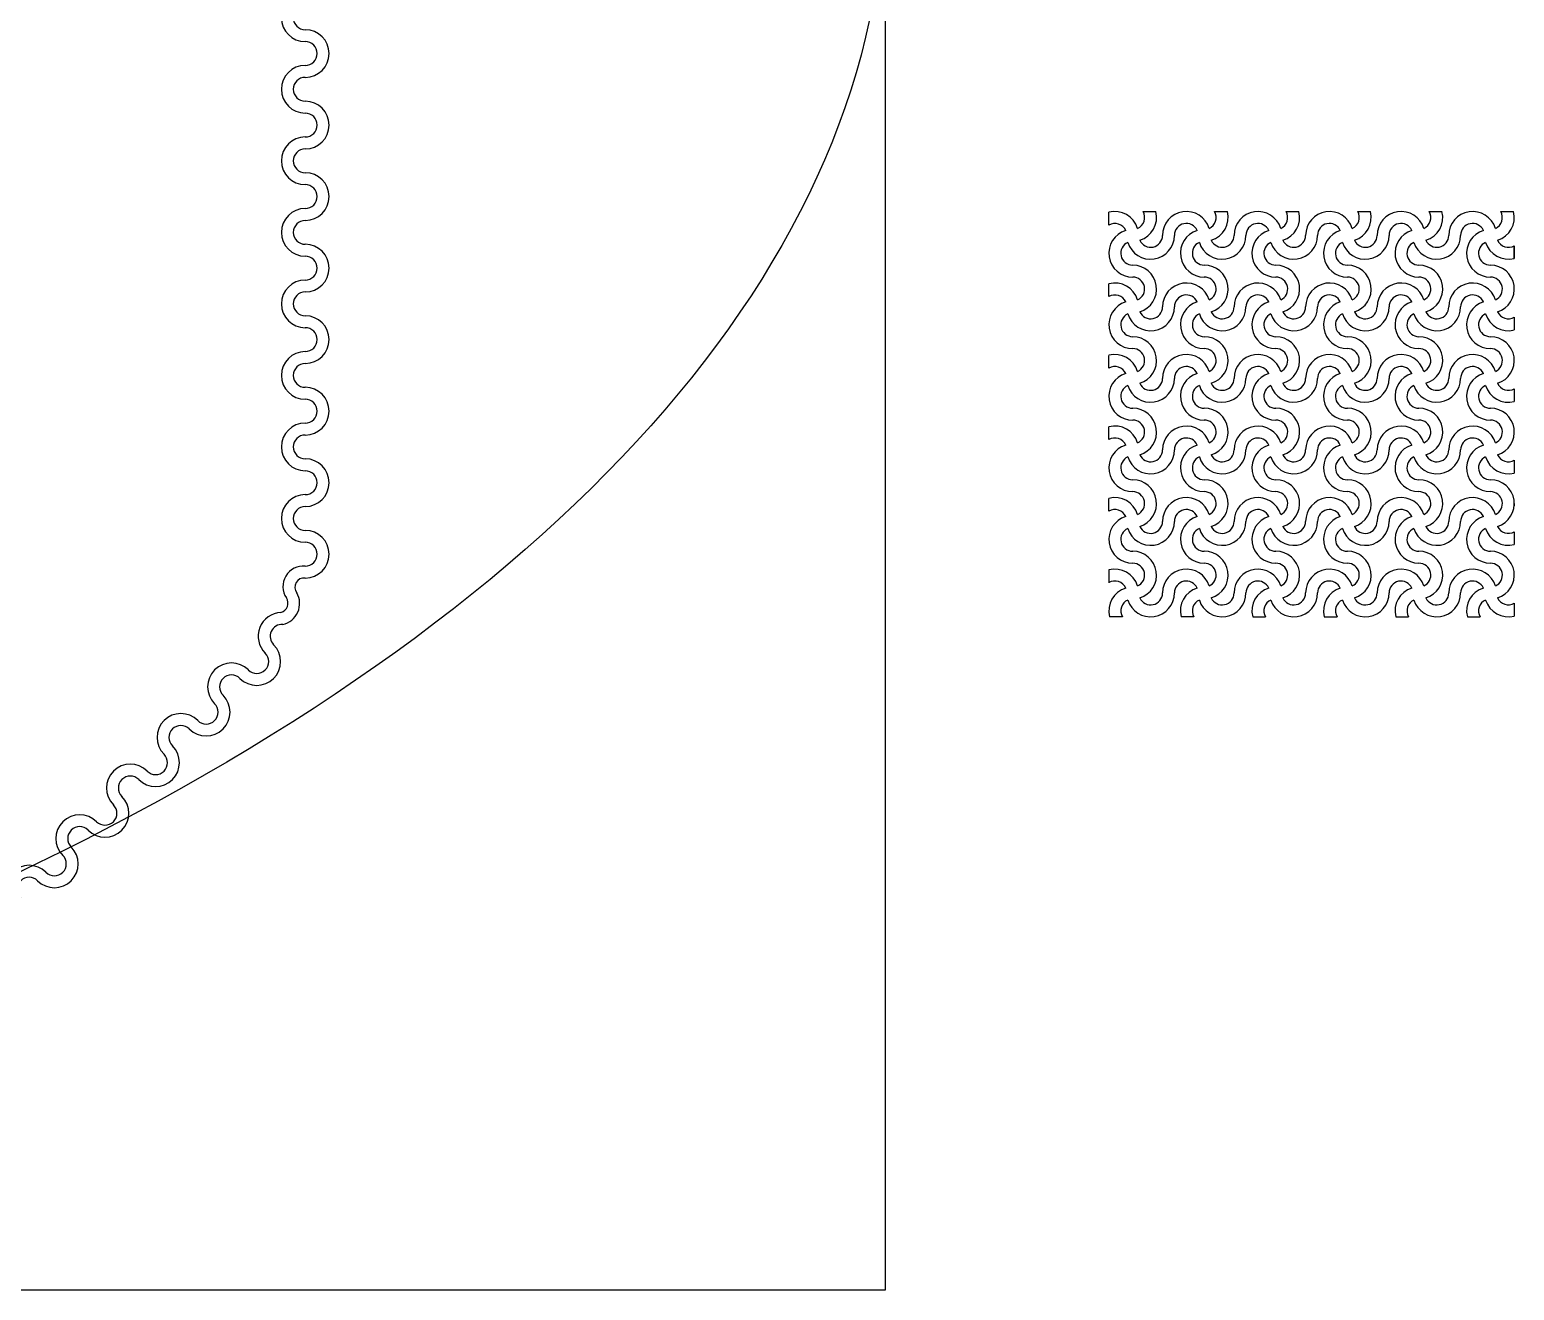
# Model space of a CAD drawing. Header units: millimetres. Extents: x 52779 to 53000, y 16171 to 16272.
# Drawn here: x 52950.58 to 53000.38, y 16171.04 to 16213.34 of the extents above; entities that cross this region are included whole.
import ezdxf

# ---------------------------------------------------------------- set-up
doc = ezdxf.new("R2010")
doc.units = ezdxf.units.MM
doc.header["$MEASUREMENT"] = 0
doc.layers.get('0').update_dxf_attribs({"color": 6})
doc.layers.add('MASK_1', color=255, linetype='Continuous')

msp = doc.modelspace()

# ---------------------------------------------------------------- linework, layer by layer
at = {"color": 0}
for p, q in [((52986.778, 16206.789), (52986.778, 16207.217)), ((52987.925, 16207.243), (52988.353, 16207.243)), ((52990.325, 16207.243), (52990.753, 16207.243)), ((52992.725, 16207.243), (52993.153, 16207.243)), ((52995.125, 16207.243), (52995.553, 16207.243)), ((52997.525, 16207.243), (52997.953, 16207.243)), ((52999.925, 16207.243), (53000.353, 16207.243)), ((53000.378, 16205.668), (53000.378, 16206.096)), ((53000.378, 16206.096), (53000.378, 16205.668)), ((52986.778, 16204.389), (52986.778, 16204.817)), ((53000.378, 16203.696), (53000.378, 16203.268)), ((52986.778, 16201.989), (52986.778, 16202.417)), ((53000.378, 16201.296), (53000.378, 16200.868)), ((52986.778, 16199.589), (52986.778, 16200.017)), ((53000.378, 16198.896), (53000.378, 16198.468)), ((52986.778, 16197.189), (52986.778, 16197.617)), ((53000.378, 16197.443), (53000.378, 16197.358)), ((53000.378, 16196.496), (53000.378, 16196.068)), ((52986.778, 16195.217), (52986.778, 16194.789)), ((53000.378, 16194.096), (53000.378, 16193.668)), ((52987.232, 16193.643), (52986.804, 16193.643)), ((52989.632, 16193.643), (52989.204, 16193.643)), ((52991.604, 16193.643), (52992.032, 16193.643)), ((52994.004, 16193.643), (52994.432, 16193.643)), ((52996.404, 16193.643), (52996.832, 16193.643)), ((52998.804, 16193.643), (52999.232, 16193.643))]:
    msp.add_line(p, q, dxfattribs=at)
msp.add_lwpolyline([(52779.271, 16266.044), (52979.271, 16266.044), (52979.271, 16171.044), (52779.271, 16171.044)], close=True)
msp.add_ellipse((52879.271, 16218.544), major_axis=(100, 0), ratio=0.475)
at = {"layer": 'MASK_1'}
for centre, radius, start, end in [((52959.823, 16213.744), 0.8, 90, 270), ((52959.823, 16213.744), 0.4, 90, 270), ((52959.823, 16212.544), 0.8, 270, 90), ((52959.823, 16212.544), 0.4, 270, 90), ((52959.823, 16211.344), 0.8, 90, 270), ((52959.823, 16211.344), 0.4, 90, 270), ((52959.823, 16210.144), 0.8, 270, 90), ((52959.823, 16210.144), 0.4, 270, 90), ((52959.823, 16208.944), 0.8, 90, 270), ((52959.823, 16208.944), 0.4, 90, 270), ((52959.823, 16207.744), 0.8, 270, 90), ((52959.823, 16207.744), 0.4, 270, 90), ((52959.823, 16206.544), 0.8, 90, 270), ((52959.823, 16206.544), 0.4, 90, 270), ((52986.978, 16206.443), 0.8, 17.1144, 104.4775), ((52987.578, 16207.043), 0.4, 294.2952, 30), ((52987.578, 16207.043), 0.8, 287.1144, 14.4775), ((52989.378, 16206.443), 0.8, 17.1144, 180), ((52989.978, 16207.043), 0.4, 294.2952, 30), ((52989.978, 16207.043), 0.8, 287.1144, 14.4775), ((52991.778, 16206.443), 0.8, 17.1144, 180), ((52992.378, 16207.043), 0.4, 294.2952, 30), ((52992.378, 16207.043), 0.8, 287.1144, 14.4775), ((52994.178, 16206.443), 0.8, 17.1144, 180), ((52994.778, 16207.043), 0.4, 294.2952, 30), ((52994.778, 16207.043), 0.8, 287.1144, 14.4775), ((52996.578, 16206.443), 0.8, 17.1144, 180), ((52997.178, 16207.043), 0.4, 294.2952, 30), ((52997.178, 16207.043), 0.8, 287.1144, 14.4775), ((52998.978, 16206.443), 0.8, 17.1144, 180), ((52999.578, 16207.043), 0.4, 294.2952, 30), ((52999.578, 16207.043), 0.8, 287.1144, 14.4775), ((52986.978, 16206.443), 0.4, 24.2952, 120), ((52987.578, 16205.843), 0.8, 107.1144, 270), ((52989.378, 16206.443), 0.4, 24.2952, 180), ((52989.978, 16205.843), 0.8, 107.1144, 270), ((52991.778, 16206.443), 0.4, 24.2952, 180), ((52992.378, 16205.843), 0.8, 107.1144, 270), ((52994.178, 16206.443), 0.4, 24.2952, 180), ((52994.778, 16205.843), 0.8, 107.1144, 270), ((52996.578, 16206.443), 0.4, 24.2952, 180), ((52997.178, 16205.843), 0.8, 107.1144, 270), ((52998.978, 16206.443), 0.4, 24.2952, 180), ((52999.578, 16205.843), 0.8, 107.1144, 270), ((52959.823, 16205.344), 0.8, 270, 90), ((52987.578, 16205.843), 0.4, 114.2952, 270), ((52988.178, 16206.443), 0.8, 197.1144, 0), ((52988.178, 16206.443), 0.4, 204.2952, 0), ((52989.978, 16205.843), 0.4, 114.2952, 270), ((52990.578, 16206.443), 0.8, 197.1144, 0), ((52990.578, 16206.443), 0.4, 204.2952, 0), ((52992.378, 16205.843), 0.4, 114.2952, 270), ((52992.978, 16206.443), 0.8, 197.1144, 0), ((52992.978, 16206.443), 0.4, 204.2952, 0), ((52994.778, 16205.843), 0.4, 114.2952, 270), ((52995.378, 16206.443), 0.8, 197.1144, 0), ((52995.378, 16206.443), 0.4, 204.2952, 0), ((52997.178, 16205.843), 0.4, 114.2952, 270), ((52997.778, 16206.443), 0.8, 197.1144, 0), ((52997.778, 16206.443), 0.4, 204.2952, 0), ((52999.578, 16205.843), 0.4, 114.2952, 270), ((53000.178, 16206.443), 0.8, 197.1144, 284.4775), ((53000.178, 16206.443), 0.4, 204.2952, 300), ((52959.823, 16205.344), 0.4, 270, 90), ((52987.578, 16204.643), 0.8, 287.1144, 90), ((52987.578, 16204.643), 0.4, 294.2952, 90), ((52989.978, 16204.643), 0.8, 287.1144, 90), ((52989.978, 16204.643), 0.4, 294.2952, 90), ((52992.378, 16204.643), 0.8, 287.1144, 90), ((52992.378, 16204.643), 0.4, 294.2952, 90), ((52994.778, 16204.643), 0.8, 287.1144, 90), ((52994.778, 16204.643), 0.4, 294.2952, 90), ((52997.178, 16204.643), 0.8, 287.1144, 90), ((52997.178, 16204.643), 0.4, 294.2952, 90), ((52999.578, 16204.643), 0.8, 287.1144, 90), ((52999.578, 16204.643), 0.4, 294.2952, 90), ((52959.823, 16204.144), 0.8, 90, 270), ((52959.823, 16204.144), 0.4, 90, 270), ((52986.978, 16204.043), 0.8, 17.1144, 104.4775), ((52989.378, 16204.043), 0.8, 17.1144, 180), ((52991.778, 16204.043), 0.8, 17.1144, 180), ((52994.178, 16204.043), 0.8, 17.1144, 180), ((52996.578, 16204.043), 0.8, 17.1144, 180), ((52998.978, 16204.043), 0.8, 17.1144, 180), ((52986.978, 16204.043), 0.4, 24.2952, 120), ((52987.578, 16203.443), 0.8, 107.1144, 270), ((52988.178, 16204.043), 0.8, 197.1144, 0), ((52988.178, 16204.043), 0.4, 204.2952, 0), ((52989.378, 16204.043), 0.4, 24.2952, 180), ((52989.978, 16203.443), 0.8, 107.1144, 270), ((52990.578, 16204.043), 0.8, 197.1144, 0), ((52990.578, 16204.043), 0.4, 204.2952, 0), ((52991.778, 16204.043), 0.4, 24.2952, 180), ((52992.378, 16203.443), 0.8, 107.1144, 270), ((52992.978, 16204.043), 0.8, 197.1144, 0), ((52992.978, 16204.043), 0.4, 204.2952, 0), ((52994.178, 16204.043), 0.4, 24.2952, 180), ((52994.778, 16203.443), 0.8, 107.1144, 270), ((52995.378, 16204.043), 0.8, 197.1144, 0), ((52995.378, 16204.043), 0.4, 204.2952, 0), ((52996.578, 16204.043), 0.4, 24.2952, 180), ((52997.178, 16203.443), 0.8, 107.1144, 270), ((52997.778, 16204.043), 0.8, 197.1144, 0), ((52997.778, 16204.043), 0.4, 204.2952, 0), ((52998.978, 16204.043), 0.4, 24.2952, 180), ((52999.578, 16203.443), 0.8, 107.1144, 270), ((52959.823, 16202.944), 0.8, 270, 90), ((52987.578, 16203.443), 0.4, 114.2952, 270), ((52989.978, 16203.443), 0.4, 114.2952, 270), ((52992.378, 16203.443), 0.4, 114.2952, 270), ((52994.778, 16203.443), 0.4, 114.2952, 270), ((52997.178, 16203.443), 0.4, 114.2952, 270), ((52999.578, 16203.443), 0.4, 114.2952, 270), ((53000.178, 16204.043), 0.8, 197.1144, 284.4775), ((53000.178, 16204.043), 0.4, 204.2952, 300), ((52959.823, 16202.944), 0.4, 270, 90), ((52987.578, 16202.243), 0.8, 287.1144, 90), ((52989.978, 16202.243), 0.8, 287.1144, 90), ((52992.378, 16202.243), 0.8, 287.1144, 90), ((52994.778, 16202.243), 0.8, 287.1144, 90), ((52997.178, 16202.243), 0.8, 287.1144, 90), ((52999.578, 16202.243), 0.8, 287.1144, 90), ((52959.823, 16201.744), 0.8, 90, 270), ((52987.578, 16202.243), 0.4, 294.2952, 90), ((52989.978, 16202.243), 0.4, 294.2952, 90), ((52992.378, 16202.243), 0.4, 294.2952, 90), ((52994.778, 16202.243), 0.4, 294.2952, 90), ((52997.178, 16202.243), 0.4, 294.2952, 90), ((52999.578, 16202.243), 0.4, 294.2952, 90), ((52959.823, 16201.744), 0.4, 90, 270), ((52986.978, 16201.643), 0.8, 17.1144, 104.4775), ((52986.978, 16201.643), 0.4, 24.2952, 120), ((52989.378, 16201.643), 0.8, 17.1144, 180), ((52989.378, 16201.643), 0.4, 24.2952, 180), ((52991.778, 16201.643), 0.8, 17.1144, 180), ((52991.778, 16201.643), 0.4, 24.2952, 180), ((52994.178, 16201.643), 0.8, 17.1144, 180), ((52994.178, 16201.643), 0.4, 24.2952, 180), ((52996.578, 16201.643), 0.8, 17.1144, 180), ((52996.578, 16201.643), 0.4, 24.2952, 180), ((52998.978, 16201.643), 0.8, 17.1144, 180), ((52998.978, 16201.643), 0.4, 24.2952, 180), ((52987.578, 16201.043), 0.8, 107.1144, 270), ((52988.178, 16201.643), 0.8, 197.1144, 0), ((52988.178, 16201.643), 0.4, 204.2952, 0), ((52989.978, 16201.043), 0.8, 107.1144, 270), ((52990.578, 16201.643), 0.8, 197.1144, 0), ((52990.578, 16201.643), 0.4, 204.2952, 0), ((52992.378, 16201.043), 0.8, 107.1144, 270), ((52992.978, 16201.643), 0.8, 197.1144, 0), ((52992.978, 16201.643), 0.4, 204.2952, 0), ((52994.778, 16201.043), 0.8, 107.1144, 270), ((52995.378, 16201.643), 0.8, 197.1144, 0), ((52995.378, 16201.643), 0.4, 204.2952, 0), ((52997.178, 16201.043), 0.8, 107.1144, 270), ((52997.778, 16201.643), 0.8, 197.1144, 0), ((52997.778, 16201.643), 0.4, 204.2952, 0), ((52999.578, 16201.043), 0.8, 107.1144, 270), ((53000.178, 16201.643), 0.4, 204.2952, 300), ((52959.823, 16200.544), 0.8, 270, 90), ((52987.578, 16201.043), 0.4, 114.2952, 270), ((52989.978, 16201.043), 0.4, 114.2952, 270), ((52992.378, 16201.043), 0.4, 114.2952, 270), ((52994.778, 16201.043), 0.4, 114.2952, 270), ((52997.178, 16201.043), 0.4, 114.2952, 270), ((52999.578, 16201.043), 0.4, 114.2952, 270), ((53000.178, 16201.643), 0.8, 197.1144, 284.4775), ((52959.823, 16200.544), 0.4, 270, 90), ((52987.578, 16199.843), 0.8, 287.1144, 90), ((52989.978, 16199.843), 0.8, 287.1144, 90), ((52992.378, 16199.843), 0.8, 287.1144, 90), ((52994.778, 16199.843), 0.8, 287.1144, 90), ((52997.178, 16199.843), 0.8, 287.1144, 90), ((52999.578, 16199.843), 0.8, 287.1144, 90), ((52959.823, 16199.344), 0.8, 90, 270), ((52986.978, 16199.243), 0.8, 17.1144, 104.4775), ((52987.578, 16199.843), 0.4, 294.2952, 90), ((52989.378, 16199.243), 0.8, 17.1144, 180), ((52989.978, 16199.843), 0.4, 294.2952, 90), ((52991.778, 16199.243), 0.8, 17.1144, 180), ((52992.378, 16199.843), 0.4, 294.2952, 90), ((52994.178, 16199.243), 0.8, 17.1144, 180), ((52994.778, 16199.843), 0.4, 294.2952, 90), ((52996.578, 16199.243), 0.8, 17.1144, 180), ((52997.178, 16199.843), 0.4, 294.2952, 90), ((52998.978, 16199.243), 0.8, 17.1144, 180), ((52999.578, 16199.843), 0.4, 294.2952, 90), ((52959.823, 16199.344), 0.4, 90, 270), ((52986.978, 16199.243), 0.4, 24.2952, 120), ((52989.378, 16199.243), 0.4, 24.2952, 180), ((52991.778, 16199.243), 0.4, 24.2952, 180), ((52994.178, 16199.243), 0.4, 24.2952, 180), ((52996.578, 16199.243), 0.4, 24.2952, 180), ((52998.978, 16199.243), 0.4, 24.2952, 180), ((52987.578, 16198.643), 0.8, 107.1144, 270), ((52987.578, 16198.643), 0.4, 114.2952, 270), ((52988.178, 16199.243), 0.8, 197.1144, 0), ((52988.178, 16199.243), 0.4, 204.2952, 0), ((52989.978, 16198.643), 0.8, 107.1144, 270), ((52989.978, 16198.643), 0.4, 114.2952, 270), ((52990.578, 16199.243), 0.8, 197.1144, 0), ((52990.578, 16199.243), 0.4, 204.2952, 0), ((52992.378, 16198.643), 0.8, 107.1144, 270), ((52992.378, 16198.643), 0.4, 114.2952, 270), ((52992.978, 16199.243), 0.8, 197.1144, 0), ((52992.978, 16199.243), 0.4, 204.2952, 0), ((52994.778, 16198.643), 0.8, 107.1144, 270), ((52994.778, 16198.643), 0.4, 114.2952, 270), ((52995.378, 16199.243), 0.8, 197.1144, 0), ((52995.378, 16199.243), 0.4, 204.2952, 0), ((52997.178, 16198.643), 0.8, 107.1144, 270), ((52997.178, 16198.643), 0.4, 114.2952, 270), ((52997.778, 16199.243), 0.8, 197.1144, 0), ((52997.778, 16199.243), 0.4, 204.2952, 0), ((52999.578, 16198.643), 0.8, 107.1144, 270), ((52999.578, 16198.643), 0.4, 114.2952, 270), ((53000.178, 16199.243), 0.8, 197.1144, 284.4775), ((53000.178, 16199.243), 0.4, 204.2952, 300), ((52959.823, 16198.144), 0.8, 270, 90), ((52959.823, 16198.144), 0.4, 270, 90), ((52987.578, 16197.443), 0.8, 287.1144, 90), ((52989.978, 16197.443), 0.8, 287.1144, 90), ((52992.378, 16197.443), 0.8, 287.1144, 90), ((52994.778, 16197.443), 0.8, 287.1144, 90), ((52997.178, 16197.443), 0.8, 287.1144, 90), ((52999.578, 16197.443), 0.8, 287.1144, 90), ((52959.823, 16196.944), 0.8, 90, 270), ((52986.978, 16196.843), 0.8, 17.1144, 104.4775), ((52987.578, 16197.443), 0.4, 294.2952, 90), ((52989.378, 16196.843), 0.8, 17.1144, 180), ((52989.978, 16197.443), 0.4, 294.2952, 90), ((52991.778, 16196.843), 0.8, 17.1144, 180), ((52992.378, 16197.443), 0.4, 294.2952, 90), ((52994.178, 16196.843), 0.8, 17.1144, 180), ((52994.778, 16197.443), 0.4, 294.2952, 90), ((52996.578, 16196.843), 0.8, 17.1144, 180), ((52997.178, 16197.443), 0.4, 294.2952, 90), ((52998.978, 16196.843), 0.8, 17.1144, 180), ((52999.578, 16197.443), 0.4, 294.2952, 90), ((52959.823, 16196.944), 0.4, 90, 270), ((52986.978, 16196.843), 0.4, 24.2952, 120), ((52987.578, 16196.243), 0.8, 107.1144, 270), ((52989.378, 16196.843), 0.4, 24.2952, 180), ((52989.978, 16196.243), 0.8, 107.1144, 270), ((52991.778, 16196.843), 0.4, 24.2952, 180), ((52992.378, 16196.243), 0.8, 107.1144, 270), ((52994.178, 16196.843), 0.4, 24.2952, 180), ((52994.778, 16196.243), 0.8, 107.1144, 270), ((52996.578, 16196.843), 0.4, 24.2952, 180), ((52997.178, 16196.243), 0.8, 107.1144, 270), ((52998.978, 16196.843), 0.4, 24.2952, 180), ((52999.578, 16196.243), 0.8, 107.1144, 270), ((52959.823, 16195.744), 0.8, 270, 90), ((52987.578, 16196.243), 0.4, 114.2952, 270), ((52988.178, 16196.843), 0.8, 197.1144, 0), ((52988.178, 16196.843), 0.4, 204.2952, 0), ((52989.978, 16196.243), 0.4, 114.2952, 270), ((52990.578, 16196.843), 0.8, 197.1144, 0), ((52990.578, 16196.843), 0.4, 204.2952, 0), ((52992.378, 16196.243), 0.4, 114.2952, 270), ((52992.978, 16196.843), 0.8, 197.1144, 0), ((52992.978, 16196.843), 0.4, 204.2952, 0), ((52994.778, 16196.243), 0.4, 114.2952, 270), ((52995.378, 16196.843), 0.8, 197.1144, 0), ((52995.378, 16196.843), 0.4, 204.2952, 0), ((52997.178, 16196.243), 0.4, 114.2952, 270), ((52997.778, 16196.843), 0.8, 197.1144, 0), ((52997.778, 16196.843), 0.4, 204.2952, 0), ((52999.578, 16196.243), 0.4, 114.2952, 270), ((53000.178, 16196.843), 0.8, 197.1144, 284.4775), ((53000.178, 16196.843), 0.4, 204.2952, 300), ((52959.823, 16195.744), 0.4, 270, 90), ((52987.578, 16195.043), 0.8, 287.1144, 90), ((52989.978, 16195.043), 0.8, 287.1144, 90), ((52992.378, 16195.043), 0.8, 287.1144, 90), ((52994.778, 16195.043), 0.8, 287.1144, 90), ((52997.178, 16195.043), 0.8, 287.1144, 90), ((52999.578, 16195.043), 0.8, 287.1144, 90), ((52959.76, 16194.66), 0.687, 84.7941, 213.7884), ((52986.978, 16194.443), 0.8, 17.1144, 104.4775), ((52987.578, 16195.043), 0.4, 294.2952, 90), ((52989.378, 16194.443), 0.8, 17.1144, 180), ((52989.978, 16195.043), 0.4, 294.2952, 90), ((52991.778, 16194.443), 0.8, 17.1144, 180), ((52992.378, 16195.043), 0.4, 294.2952, 90), ((52994.178, 16194.443), 0.8, 17.1144, 180), ((52994.778, 16195.043), 0.4, 294.2952, 90), ((52996.578, 16194.443), 0.8, 17.1144, 180), ((52997.178, 16195.043), 0.4, 294.2952, 90), ((52998.978, 16194.443), 0.8, 17.1144, 180), ((52999.578, 16195.043), 0.4, 294.2952, 90), ((52959.784, 16194.639), 0.308, 82.8443, 217.6355), ((52986.978, 16194.443), 0.4, 24.2952, 120), ((52987.578, 16193.843), 0.8, 107.1144, 194.4775), ((52989.378, 16194.443), 0.4, 24.2952, 180), ((52989.978, 16193.843), 0.8, 107.1144, 194.4775), ((52991.778, 16194.443), 0.4, 24.2952, 180), ((52992.378, 16193.843), 0.8, 107.1144, 194.4775), ((52994.178, 16194.443), 0.4, 24.2952, 180), ((52994.778, 16193.843), 0.8, 107.1144, 194.4775), ((52996.578, 16194.443), 0.4, 24.2952, 180), ((52997.178, 16193.843), 0.8, 107.1144, 194.4775), ((52998.978, 16194.443), 0.4, 24.2952, 180), ((52999.578, 16193.843), 0.8, 107.1144, 194.4775), ((52958.926, 16194.098), 0.319, 284.8854, 34.3529), ((52958.917, 16194.093), 0.719, 281.9235, 29.8501), ((52987.578, 16193.843), 0.4, 114.2952, 210), ((52988.178, 16194.443), 0.8, 197.1144, 0), ((52988.178, 16194.443), 0.4, 204.2952, 0), ((52989.978, 16193.843), 0.4, 114.2952, 210), ((52990.578, 16194.443), 0.8, 197.1144, 0), ((52990.578, 16194.443), 0.4, 204.2952, 0), ((52992.378, 16193.843), 0.4, 114.2952, 210), ((52992.978, 16194.443), 0.8, 197.1144, 0), ((52992.978, 16194.443), 0.4, 204.2952, 0), ((52994.778, 16193.843), 0.4, 114.2952, 210), ((52995.378, 16194.443), 0.8, 197.1144, 0), ((52995.378, 16194.443), 0.4, 204.2952, 0), ((52997.178, 16193.843), 0.4, 114.2952, 210), ((52997.778, 16194.443), 0.8, 197.1144, 0), ((52997.778, 16194.443), 0.4, 204.2952, 0), ((52999.578, 16193.843), 0.4, 114.2952, 210), ((53000.178, 16194.443), 0.8, 197.1144, 284.4775), ((53000.178, 16194.443), 0.4, 204.2952, 300), ((52959.045, 16192.991), 0.8, 92.6441, 225), ((52959.045, 16192.991), 0.4, 87.0027, 225), ((52958.196, 16192.142), 0.8, 225, 45), ((52957.348, 16191.294), 0.8, 45, 225), ((52958.196, 16192.142), 0.4, 225, 45), ((52957.348, 16191.294), 0.4, 45, 225), ((52956.499, 16190.445), 0.8, 225, 45), ((52956.499, 16190.445), 0.4, 225, 45), ((52955.651, 16189.597), 0.8, 45, 225), ((52955.651, 16189.597), 0.4, 45, 225), ((52954.802, 16188.748), 0.8, 225, 45), ((52954.802, 16188.748), 0.4, 225, 45), ((52953.954, 16187.9), 0.8, 45, 225), ((52953.954, 16187.9), 0.4, 45, 225), ((52953.105, 16187.051), 0.8, 225, 45), ((52953.105, 16187.051), 0.4, 225, 45), ((52952.257, 16186.202), 0.8, 45, 225), ((52952.257, 16186.202), 0.4, 45, 225), ((52951.408, 16185.354), 0.8, 225, 45), ((52951.408, 16185.354), 0.4, 225, 45), ((52950.56, 16184.505), 0.8, 45, 225), ((52950.56, 16184.505), 0.4, 45, 225)]:
    msp.add_arc(centre, radius, start, end, dxfattribs=at)

doc.saveas('drawing.dxf')
